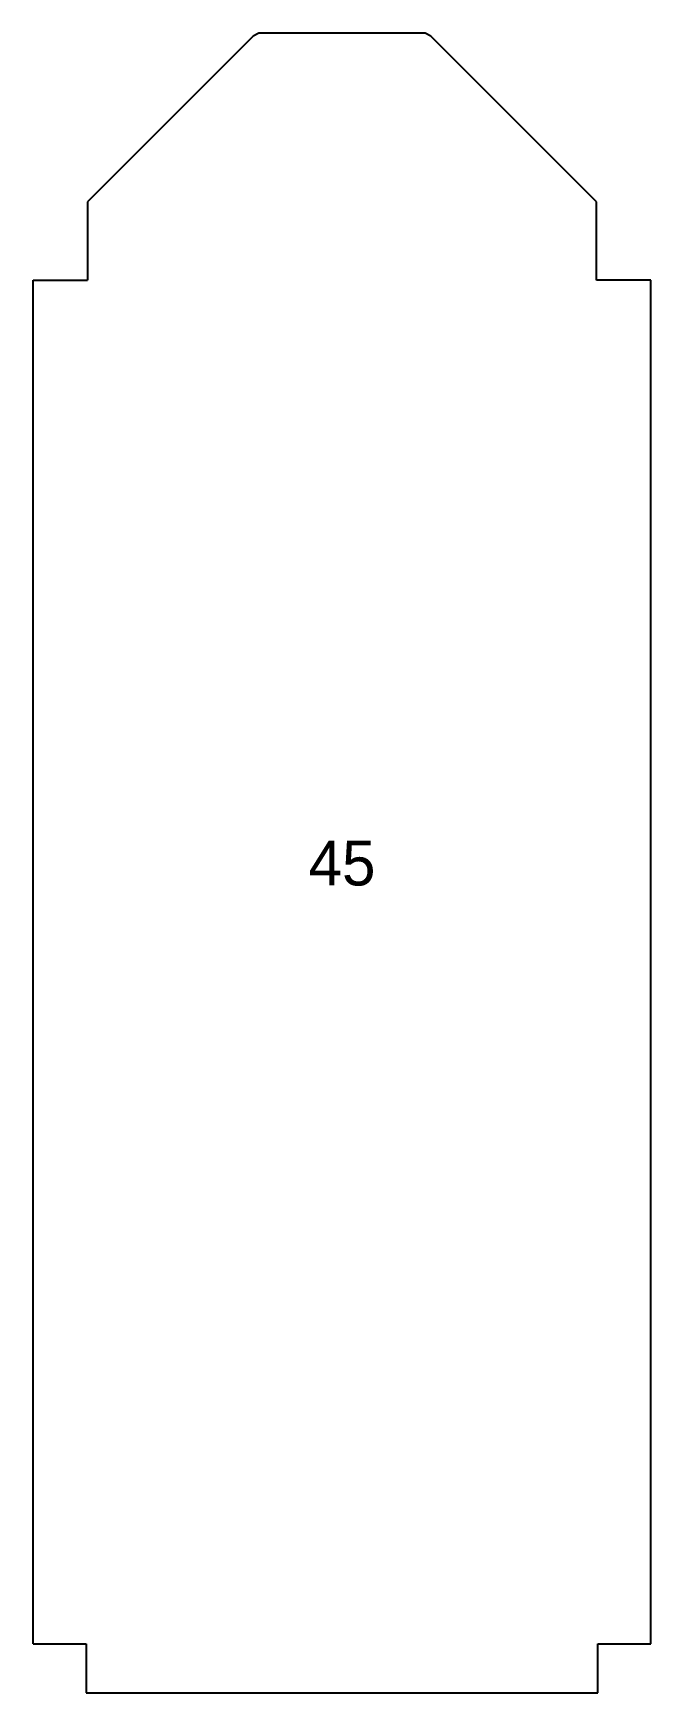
# Model space of a CAD drawing. Header units: millimetres. Extents: x 191 to 417, y -191 to 417.
import ezdxf
from ezdxf.enums import TextEntityAlignment as Align

# ---------------------------------------------------------------- set-up
doc = ezdxf.new("R2010")
doc.units = ezdxf.units.MM

msp = doc.modelspace()

# ---------------------------------------------------------------- linework, layer by layer
at = {"color": 7, "linetype": 'Continuous', "lineweight": 25}
for p, q in [((271.79, 416.41), (211.06, 355.68)), ((273.87, 417.48), (271.79, 416.41)), ((334.73, 417.48), (273.87, 417.48)), ((336.81, 416.41), (334.73, 417.48)), ((397.54, 355.68), (336.81, 416.41)), ((211.06, 355.68), (211.06, 326.88)), ((397.54, 326.88), (397.54, 355.68)), ((191.12, -173.12), (191.12, 326.88)), ((191.12, 326.88), (211.06, 326.88)), ((417.48, 326.88), (397.54, 326.88)), ((417.48, -173.12), (417.48, 326.88)), ((191.12, -173.12), (210.56, -173.12)), ((210.56, -173.12), (210.56, -191.12)), ((398.04, -173.12), (417.48, -173.12)), ((398.04, -191.12), (398.04, -173.12)), ((210.56, -191.12), (398.04, -191.12))]:
    msp.add_line(p, q, dxfattribs=at)

# ---------------------------------------------------------------- texts
msp.add_text('45', height=16.5).set_placement((304.3, 113.18), align=Align.MIDDLE_CENTER)

doc.saveas('drawing.dxf')
